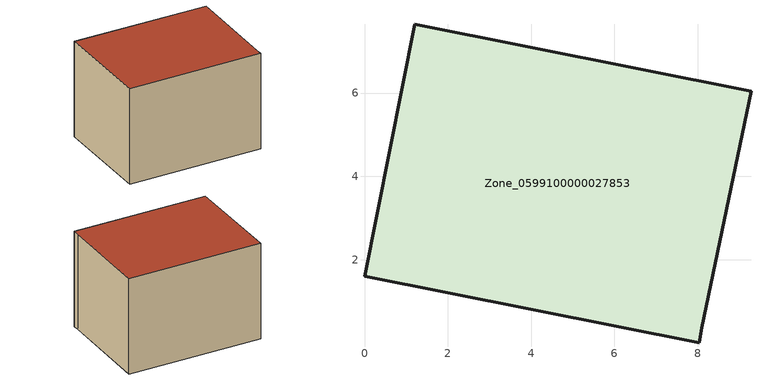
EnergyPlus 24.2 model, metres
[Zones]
Zone_0599100000027853
 floor ground (C_G): 0,1.6 1.2,7.65 9.28,6.05 8.1,0.37 8.04,0.01 z0
 wall outside (C_F): 9.28,6.05 1.2,7.65 0,1.6 8.04,0.01 8.1,0.37 9.28,6.05 z0:5.92
 roof outside (C_R): 1.2,7.65 0,1.6 8.04,0.01 8.1,0.37 9.28,6.05 z5.92
[BUILDING]
Pand.0599100000027853: North Axis=0; Terrain=City; Loads Convergence Tolerance Value=0.04; Temperature Convergence Tolerance Value=0.4; Solar Distribution=FullExterior; Maximum Number of Warmup Days=25; Minimum Number of Warmup Days=1
[Site:Location]
Rotterdam.The.Hague.AP_ZH_NLD Design_Conditions: Latitude=51.96; Longitude=4.45; Time Zone=1; Elevation=-4.5
[SITE:GROUNDTEMPERATURE:BUILDINGSURFACE]
18, 18, 18, 18, 18, 18, 18, 18, 18, 18, 18, 18
[MATERIAL] Thermal Absorptance=0.9; Solar Absorptance=0.7; Visible Absorptance=0.7
Name | Roughness | Thickness | Conductivity | Density | Specific Heat
G.TI.1965-1974 | MediumSmooth | 0.15 | 0.882353 | 540 | 1210
F.TI.1965-1974 | Rough | 0.3 | 0.697674 | 1920 | 840
R.TI.1965-1974 | MediumRough | 0.2 | 0.232558 | 1500 | 1000
[CONSTRUCTION]
C_G: G.TI.1965-1974
C_F: F.TI.1965-1974
C_R: R.TI.1965-1974
[ZONE]
Zone_0599100000027853: Type=1; Multiplier=1; Ceiling Height=Autocalculate; Volume=Autocalculate; Floor Area=autocalculate; Part of Total Floor Area=Yes
[ZONEINFILTRATION:DESIGNFLOWRATE]
Infil_Zone_0599100000027853: Zone or ZoneList or Space or SpaceList=Zone_0599100000027853; Schedule=AlwaysOn; Design Flow Rate Calculation Method=Flow/Area; Flow Rate per Floor Area=0.003; Constant Term Coefficient=1; Temperature Term Coefficient=0; Velocity Term Coefficient=0; Velocity Squared Term Coefficient=0
[HVACTEMPLATE:ZONE:IDEALLOADSAIRSYSTEM]
Zone_0599100000027853: Maximum Heating Supply Air Temperature=50; Minimum Cooling Supply Air Temperature=13; Maximum Heating Supply Air Humidity Ratio=0.0156; Minimum Cooling Supply Air Humidity Ratio=0.0077; Heating Limit=NoLimit; Cooling Limit=NoLimit; Dehumidification Control Type=ConstantSensibleHeatRatio; Cooling Sensible Heat Ratio=0.7; Dehumidification Setpoint=60; Humidification Control Type=None; Humidification Setpoint=30; Outdoor Air Method=None; Outdoor Air Flow Rate per Person=0.00944; Outdoor Air Flow Rate per Zone Floor Area=0; Outdoor Air Flow Rate per Zone=0; Demand Controlled Ventilation Type=None; Outdoor Air Economizer Type=NoEconomizer; Heat Recovery Type=None; Sensible Heat Recovery Effectiveness=0.7; Latent Heat Recovery Effectiveness=0.65
[ZONECONTROL:THERMOSTAT]
ThermostatControl_Zone_0599100000027853: Zone or ZoneList=Zone_0599100000027853; Control Type Schedule=DualSetpointControlType; Control 1=Thermostat_Zone_0599100000027853; Temperature Difference Between Cutout And Setpoint=0
[THERMOSTATSETPOINT:DUALSETPOINT]
Thermostat_Zone_0599100000027853: Heating Setpoint Temperature Schedule=HeatingSetpoint_Zone_0599100000027853; Cooling Setpoint Temperature Schedule=CoolingSetpoint_Zone_0599100000027853
[SCHEDULE:COMPACT]
HeatingSetpoint_Zone_0599100000027853: Through: 12/31, For: AllDays, Until: 24:00, 21
CoolingSetpoint_Zone_0599100000027853: Through: 12/31, For: AllDays, Until: 24:00, 24
DualSetpointControlType: Through: 12/31, For: AllDays, Until: 24:00, 4
AlwaysOn: Through: 12/31, For: AllDays, Until: 24:00, 1
